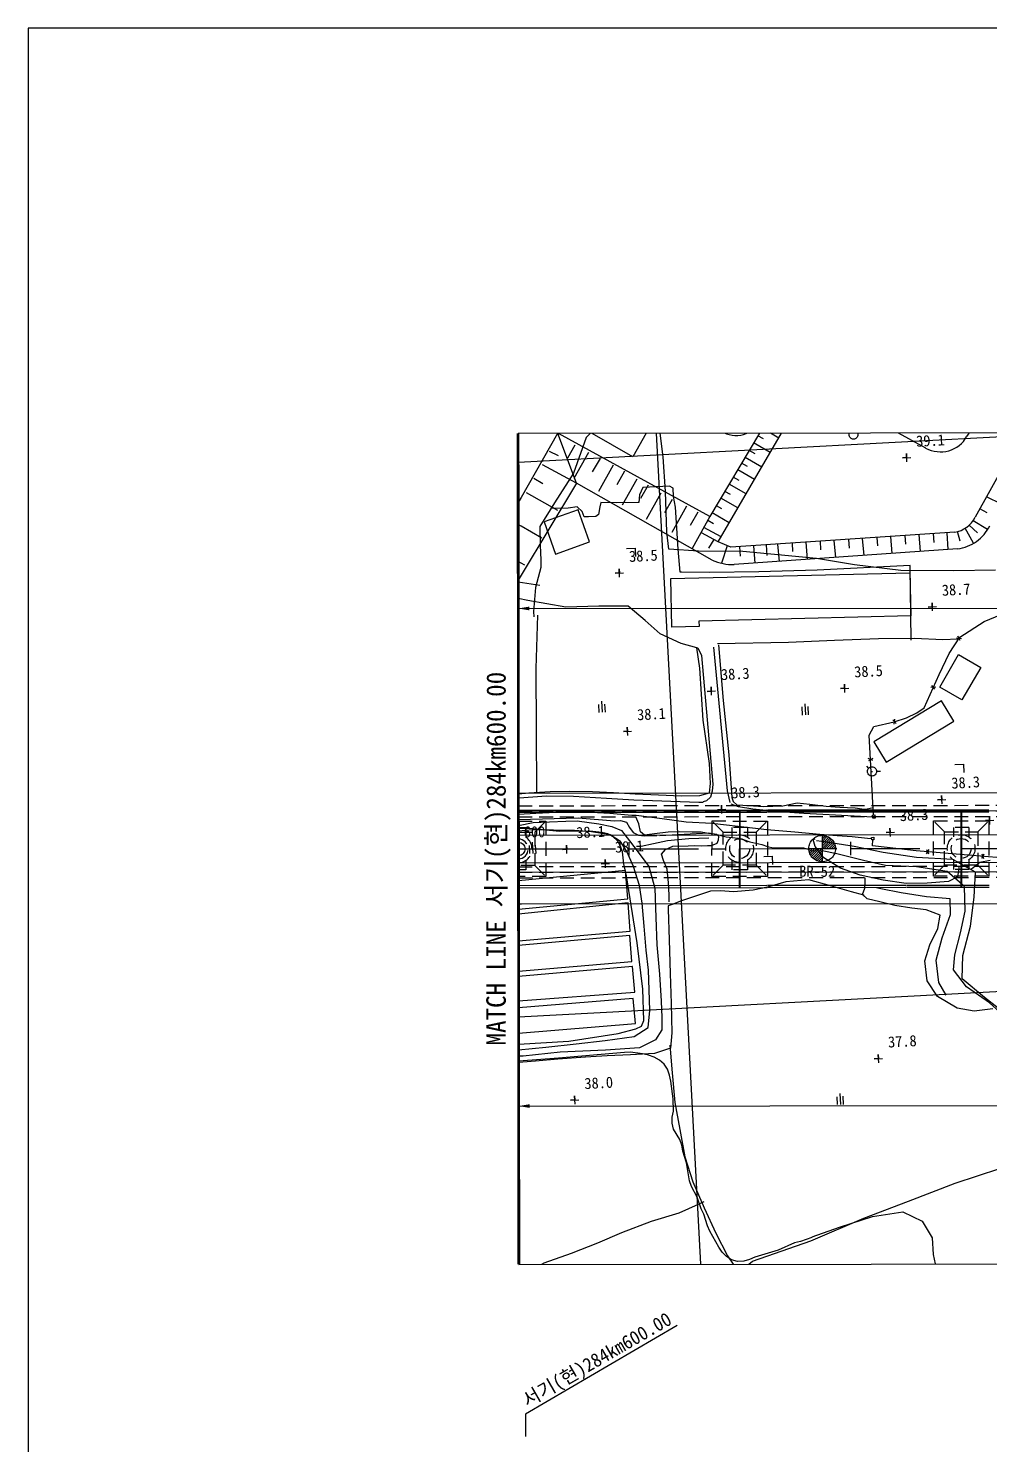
# Model space of a CAD drawing. Header units: millimetres. Extents: x 15846 to 16642, y 1103 to 1807.
# Drawn here: x 15845.9 to 16019.5, y 1363.4 to 1619.1 of the extents above; entities that cross this region are included whole.
import ezdxf
from ezdxf.enums import TextEntityAlignment as Align
from ezdxf.xclip import XClip

# ---------------------------------------------------------------- set-up
doc = ezdxf.new("R2010")
doc.units = ezdxf.units.MM
doc.header["$LTSCALE"] = 10
doc.header["$MEASUREMENT"] = 0
doc.header["$XCLIPFRAME"] = 2
for name, pattern in [('A-CENTR01', [2, 1.25, -0.25, 0.25, -0.25]), ('CENTER', [2, 1.25, -0.25, 0.25, -0.25]), ('DASHED2', [0.375, 0.25, -0.125]), ('HIDDEN', [0.375, 0.25, -0.125])]:
    doc.linetypes.add(name, pattern=pattern)
for name, color, linetype in [('TN-CABL', 4, 'Continuous'), ('TN-MACL', 6, 'A-CENTR01'), ('TZ-BASE', 253, 'Continuous'), ('TZ-CABL', 4, 'Continuous'), ('TZ-LEAL', 1, 'Continuous'), ('TZ-LEAT', 3, 'Continuous'), ('TZ-MACT', 6, 'Continuous')]:
    doc.layers.add(name, color=color, linetype=linetype)
doc.layers.add('TX-PAPR', color=2, linetype='Continuous', plot=False)
doc.styles.get("Standard").update_dxf_attribs({"font": 'GulimChe.ttf'})
doc.linetypes.add('ZIGZAG', pattern='A,0.0001,-0.2,[131,ltypeshp.shx,S=0.2,R=0,X=-0.2,Y=0],-0.4,[131,ltypeshp.shx,S=0.2,R=180,X=0.2,Y=0],-0.2', length=0.8001)

# ---------------------------------------------------------------- blocks, each defined once
blk = doc.blocks.new('JD-FGHGF6GCDN')
at = {"layer": 'TZ-BASE'}
for p, q in [((21.76, 134.06), (40.35, -215.8)), ((106.08, 118.51), (81.01, 74.48)), ((102.2, 95.41), (82.49, 59.87)), ((439.66, 93.13), (-0.06, 69.76)), ((73.55, 72.37), (52.95, 83.66)), ((17.04, 79.29, 40.16), (12.21, 74.25, 40.16)), ((47.21, 81.29), (34.58, 59.99)), ((36.05, 55.41), (50.39, 79.94)), ((24.53, 77.58), (20.65, 70.8)), ((26.13, 70.77, 39.02), (25.18, 78.15, 39.02)), ((7.09, 75.07), (0.47, 63.46)), ((10.51, 66.01), (7.09, 75.07)), ((34.58, 59.99), (7.09, 75.07)), ((12.21, 74.25, 40.16), (9.94, 67.84, 40.16)), ((20.65, 70.8), (11.52, 76.03)), ((44.26, 74.01), (43.23, 74.57)), ((47.01, 74.16), (44.02, 75.91)), ((7.2, 70.97), (5.59, 71.76)), ((8.94, 70.62), (10.22, 72.97)), ((42.78, 71.33), (41.67, 71.94)), ((45.46, 71.53), (42.46, 73.28)), ((10.51, 66.01), (4.32, 69.35)), ((12.66, 71.56), (10.02, 66.84)), ((14.73, 70.47), (13.33, 68.05)), ((17.1, 69.26), (14.45, 64.53)), ((26.56, 64.53, 39.02), (26.13, 70.77, 39.02)), ((41.39, 69.06), (40.31, 69.65)), ((43.93, 68.91), (40.92, 70.67)), ((69.35, 70.57, 39.08), (70.85, 70.65, 39.08)), ((70.1, 70.61, 39.08), (69.35, 70.57, 39.08)), ((70.14, 69.86, 39.08), (70.06, 71.36, 39.08)), ((70.06, 71.36, 39.08), (70.1, 70.61, 39.08)), ((4.41, 65.93), (2.79, 66.86)), ((9.94, 67.84, 40.16), (6.5, 62.46, 40.16)), ((19.16, 68.16), (17.76, 65.74)), ((21.37, 66.77), (18.72, 62.05)), ((39.88, 66.52), (38.8, 67.11)), ((42.62, 66.66), (39.59, 68.43)), ((10.51, 66.01), (0.48, 49.41)), ((7.08, 61.09), (1.46, 64.25)), ((35, 52.14), (10.51, 66.01)), ((21.84, 63.94, 39.13), (21.71, 62.55, 39.13)), ((22.44, 65.25, 39.13), (21.84, 63.94, 39.13)), ((23.43, 65.68), (22.03, 63.26)), ((27.26, 65.46, 39.13), (22.44, 65.25, 39.13)), ((25.69, 64.19), (23.04, 59.47)), ((26.81, 57.17, 39.02), (26.56, 64.53, 39.02)), ((27.92, 65.14, 39.13), (27.26, 65.46, 39.13)), ((28.01, 63.63, 39.13), (27.92, 65.14, 39.13)), ((38.28, 63.99), (37.28, 64.54)), ((41.11, 64.08), (38.06, 65.86)), ((-0.05, 61.74), (-0.17, 61.81)), ((-0.05, 62.55), (-0.06, 62.54)), ((0.47, 63.46), (-0.05, 62.56)), ((6.5, 62.46, 40.16), (3.85, 58.23, 40.16)), ((8.95, 61.51, 39.13), (5.8, 61.44, 39.13)), ((10.62, 61.78, 39.13), (8.95, 61.51, 39.13)), ((11.51, 60.91, 39.13), (10.62, 61.78, 39.13)), ((14.72, 61.75, 39.13), (14.46, 60.36, 39.13)), ((14.9, 62.53, 39.13), (14.72, 61.75, 39.13)), ((17.79, 62.5, 39.13), (14.9, 62.53, 39.13)), ((21.59, 62.55, 39.13), (17.79, 62.5, 39.13)), ((21.71, 62.55, 39.13), (21.59, 62.55, 39.13)), ((27.75, 63.1), (26.35, 60.68)), ((30.33, 61.87), (27.68, 57.14)), ((28.38, 61.71, 39.13), (28.01, 63.63, 39.13)), ((28.82, 54.13, 39.13), (28.38, 61.71, 39.13)), ((36.75, 61.38), (35.74, 61.94)), ((39.63, 61.54), (36.57, 63.34)), ((84.64, 60.69), (83.34, 61.39)), ((87.24, 62.21), (84.55, 63.58)), ((10.8, 61.2, 127.57), (4.62, 59.02, 127.57)), ((4.62, 59.02, 127.57), (6.66, 53.23, 127.57)), ((12.84, 55.41, 127.57), (10.8, 61.2, 127.57)), ((11.85, 59.97, 39.13), (11.51, 60.91, 39.13)), ((12.62, 59.95, 39.13), (11.85, 59.97, 39.13)), ((14, 60, 39.13), (12.62, 59.95, 39.13)), ((14.46, 60.36, 39.13), (14, 60, 39.13)), ((32.39, 60.77), (30.99, 58.36)), ((34.58, 59.99), (31.36, 54.2)), ((35.23, 58.7), (34.18, 59.27)), ((38.07, 58.88), (34.99, 60.68)), ((84.73, 57.66), (82.11, 59.24)), ((0.47, 58.28), (-0.05, 58.59)), ((4.22, 56.12), (0.47, 58.28)), ((3.85, 58.23, 40.16), (3.92, 54.78, 40.16)), ((27.18, 54.08, 39.02), (26.81, 57.17, 39.02)), ((36.05, 55.41), (33.08, 57.07)), ((36.59, 56.35), (33.49, 58.02)), ((78.79, 57.16), (38.34, 54.44)), ((67.51, 53.33), (67.28, 56.39)), ((69.96, 55), (69.86, 56.56)), ((72.61, 53.69), (72.35, 56.73)), ((75.09, 55.31), (74.99, 56.91)), ((77.63, 54.05), (77.4, 57.07)), ((79.8, 55.57), (79.31, 57.28)), ((82.2, 55.17), (80.7, 57.9)), ((82.9, 57.08), (81.41, 58.45)), ((3.92, 54.78, 40.16), (4.01, 52.16, 40.16)), ((6.66, 53.23, 127.57), (12.84, 55.41, 127.57)), ((19.52, 54.23, 41.26), (21.06, 54.31, 41.26)), ((21.06, 54.31, 41.26), (21.14, 52.8, 41.26)), ((32.49, 53.74, 39.02), (27.18, 54.08, 39.02)), ((29.22, 49.97, 39.13), (28.82, 54.13, 39.13)), ((40.51, 53.68, 39.02), (32.49, 53.74, 39.02)), ((35.29, 55.83), (34.32, 54.29)), ((38.34, 54.44), (36.05, 55.41)), ((37.67, 54.72), (36.64, 51.57)), ((79.29, 54.17), (38.98, 51.32)), ((40.13, 52.82), (40.01, 54.55)), ((42.74, 51.58), (42.51, 54.72)), ((44.92, 52.95), (44.79, 54.87)), ((47.13, 51.89), (46.83, 55.01)), ((49.56, 53.69), (49.47, 55.19)), ((52.2, 52.25), (51.96, 55.36)), ((54.64, 53.97), (54.54, 55.53)), ((57.3, 52.61), (57.03, 55.7)), ((59.77, 54.28), (59.67, 55.88)), ((62.44, 52.98), (62.14, 56.04)), ((64.88, 54.73), (64.78, 56.22)), ((0.48, 51.61), (-0.05, 51.9)), ((1.12, 51.25), (0.48, 51.61)), ((4.01, 52.16, 40.16), (4.02, 50.78, 40.16)), ((53.83, 52.41, 39.02), (40.51, 53.68, 39.02)), ((60.68, 51.27, 39.02), (53.83, 52.41, 39.02)), ((70.73, 51.19, 39.13), (53.95, 50.31, 39.13)), ((69.08, 50.23, 39.02), (60.68, 51.27, 39.02)), ((70.94, 37.7, 39.13), (70.73, 51.19, 39.13)), ((-0.01, 11.45), (-0.05, 49.88)), ((0.48, 49.41), (-0.05, 48.53)), ((4.02, 50.78, 40.16), (3.06, 47.21, 40.16)), ((17.48, 49.76, 38.52), (18.98, 49.84, 38.52)), ((18.23, 49.8, 38.52), (17.48, 49.76, 38.52)), ((18.27, 49.05, 38.52), (18.19, 50.55, 38.52)), ((18.19, 50.55, 38.52), (18.23, 49.8, 38.52)), ((27.49, 48.82, 127.37), (70.71, 49.84, 127.37)), ((27.7, 40.03, 127.37), (27.49, 48.82, 127.37)), ((29.44, 49.93, 39.13), (29.22, 49.97, 39.13)), ((34.57, 49.89, 39.13), (29.44, 49.93, 39.13)), ((43.44, 49.99, 39.13), (34.57, 49.89, 39.13)), ((53.95, 50.31, 39.13), (43.44, 49.99, 39.13)), ((78.61, 50.21, 39.02), (69.08, 50.23, 39.02)), ((70.71, 49.84, 127.37), (70.89, 42.05, 127.37)), ((86.15, 50.34, 39.02), (78.61, 50.21, 39.02)), ((-0.04, 48.2, 40.59), (3.83, 47.62, 40.59)), ((3.06, 47.21, 40.16), (2.74, 42.84, 40.16)), ((1.72, 44.84, 39.06), (-0.04, 45.22, 39.06)), ((-0.04, 43.4), (299.96, 43.68)), ((8.53, 43.61, 39.06), (1.72, 44.84, 39.06)), ((14.52, 43.81, 39.06), (8.53, 43.61, 39.06)), ((19.82, 43.82, 39.06), (14.52, 43.81, 39.06)), ((22.88, 41.26, 39.06), (19.82, 43.82, 39.06)), ((73.99, 43.66, 38.65), (75.49, 43.74, 38.65)), ((74.74, 43.7, 38.65), (73.99, 43.66, 38.65)), ((74.78, 42.95, 38.65), (74.7, 44.45, 38.65)), ((74.7, 44.45, 38.65), (74.74, 43.7, 38.65)), ((2.74, 42.84, 40.16), (2.77, 41.9, 40.16)), ((3.41, 42.18, 41.26), (3.14, 32.56, 41.26)), ((25.59, 38.85, 39.06), (22.88, 41.26, 39.06)), ((70.89, 42.05, 127.37), (32.6, 41.14, 127.37)), ((32.6, 41.14, 127.37), (32.63, 40.15, 127.37)), ((79.73, 38.23, 126.21), (84.12, 41.06, 126.21)), ((84.12, 41.06, 126.21), (87.18, 42.29, 126.21)), ((29.36, 37.08, 39.06), (25.59, 38.85, 39.06)), ((32.63, 40.15, 127.37), (27.7, 40.03, 127.37)), ((79.79, 37.6, 126.21), (79.35, 38.38, 126.21)), ((32.24, 36.28, 39.06), (29.36, 37.08, 39.06)), ((32.75, 32.63, 39.06), (32.23, 36.32, 39.06)), ((32.36, 36.28, 39.06), (32.24, 36.28, 39.06)), ((32.42, 36.29, 124.72), (33.08, 34.89, 124.72)), ((37.76, 10.48, 124.62), (35.31, 36.43, 124.62)), ((35.96, 37.1, 39.13), (48.75, 37.32, 39.13)), ((36.14, 36.84, 39.02), (37, 26.79, 39.02)), ((48.75, 37.32, 39.13), (57.06, 37.7, 39.13)), ((57.06, 37.7, 39.13), (65.02, 37.97, 39.13)), ((65.02, 37.97, 39.13), (71.53, 38.03, 39.13)), ((71.53, 38.03, 39.13), (76.62, 37.81, 39.13)), ((76.62, 37.81, 39.13), (79.34, 37.91, 39.13)), ((77.77, 35.28, 126.21), (79.73, 38.23, 126.21)), ((80.01, 37.94, 126.21), (79.13, 38.05, 126.21)), ((33.08, 34.89, 124.72), (35.09, 11.68, 124.72)), ((75.96, 31.46, 126.21), (77.77, 35.28, 126.21)), ((76.08, 29.21, 126.86), (79.49, 35.07, 126.86)), ((79.49, 35.07, 126.86), (83.5, 32.73, 126.86)), ((3.14, 32.56, 41.26), (3.22, 21.57, 41.26)), ((33.33, 23.21, 39.06), (32.75, 32.63, 39.06)), ((73.28, 25.47, 126.21), (75.96, 31.46, 126.21)), ((83.5, 32.73, 126.86), (80.09, 26.88, 126.86)), ((34.08, 28.44, 38.31), (35.58, 28.52, 38.31)), ((34.83, 28.48, 38.31), (34.08, 28.44, 38.31)), ((34.87, 27.73, 38.31), (34.79, 29.23, 38.31)), ((34.79, 29.23, 38.31), (34.83, 28.48, 38.31)), ((58.16, 28.93, 38.5), (59.66, 29.01, 38.5)), ((58.91, 28.97, 38.5), (58.16, 28.93, 38.5)), ((58.95, 28.22, 38.5), (58.87, 29.72, 38.5)), ((58.87, 29.72, 38.5), (58.91, 28.97, 38.5)), ((75.38, 29.18, 126.21), (74.48, 29.14, 126.21)), ((75.21, 28.82, 126.21), (74.65, 29.51, 126.21)), ((80.09, 26.88, 126.86), (76.08, 29.21, 126.86)), ((14.47, 26.07, 38.57), (14.54, 24.63, 38.57)), ((15.02, 26.67, 38.57), (15.13, 24.66, 38.57)), ((15.7, 24.67, 38.57), (15.62, 26.13, 38.57)), ((37, 26.79, 39.02), (37.99, 16.99, 39.02)), ((51.17, 25.62, 38.8), (51.24, 24.17, 38.8)), ((51.72, 26.21, 38.8), (51.83, 24.2, 38.8)), ((52.39, 24.21, 38.8), (52.32, 25.68, 38.8)), ((76.38, 26.75, 126.73), (64.18, 19.33, 126.73)), ((78.62, 23.06, 126.73), (76.38, 26.75, 126.73)), ((34.51, 15.41, 39.06), (33.33, 23.21, 39.06)), ((66.42, 15.64, 126.73), (78.62, 23.06, 126.73)), ((68.23, 22.65, 126.21), (67.6, 23.29, 126.21)), ((67.85, 22.95, 126.21), (70.06, 23.67, 126.21)), ((67.85, 22.53, 126.21), (67.98, 23.41, 126.21)), ((70.06, 23.67, 126.21), (71.93, 24.56, 126.21)), ((71.93, 24.56, 126.21), (73.28, 25.47, 126.21)), ((3.22, 21.57, 41.26), (3.27, 10.15, 41.26)), ((18.95, 21.19, 38.07), (20.44, 21.27, 38.07)), ((19.7, 21.23, 38.07), (18.95, 21.19, 38.07)), ((19.74, 20.48, 38.07), (19.66, 21.98, 38.07)), ((19.66, 21.98, 38.07), (19.7, 21.23, 38.07)), ((63.36, 20.55, 126.21), (64.21, 22.09, 126.21)), ((64.12, 6.14, 126.21), (63.36, 20.55, 126.21)), ((64.21, 22.09, 126.21), (67.85, 22.95, 126.21)), ((64.18, 19.33, 126.73), (66.42, 15.64, 126.73)), ((34.68, 11.79, 39.06), (34.51, 15.41, 39.06)), ((37.99, 16.99, 39.02), (38.52, 9.25, 39.02)), ((64, 15.94, 126.21), (63.18, 16.3, 126.21)), ((63.98, 16.34, 126.21), (63.21, 15.9, 126.21)), ((62.83, 14.91, 39.06), (63.22, 14.54, 39.06)), ((63.74, 13.98, 39.06), (63.94, 13.97, 39.06)), ((63.84, 14.06, 39.06), (63.85, 13.9, 39.06)), ((64.68, 14.03, 39.06), (65.36, 14.05, 39.06)), ((78.82, 15.21, 126.9), (80.37, 15.29, 126.9)), ((80.37, 15.29, 126.9), (80.45, 13.78, 126.9)), ((1.85, 10.14, 39.06), (5.72, 10.36, 39.06)), ((5.72, 10.36, 39.06), (9.25, 10.4, 39.06)), ((9.25, 10.4, 39.06), (13.39, 10.37, 39.06)), ((13.39, 10.37, 39.06), (17.19, 10.2, 39.06)), ((34.52, 10.15, 39.06), (34.68, 11.79, 39.06)), ((34.96, 10.43, 124.72), (34.7, 9.34, 124.72)), ((35.09, 11.68, 124.72), (34.96, 10.43, 124.72)), ((38.22, 8.39, 124.62), (37.76, 10.48, 124.62)), ((-0.01, 9.93, 39.06), (1.85, 10.14, 39.06)), ((0.13, 9.13, 124.72), (-0.01, 9.11, 124.72)), ((5.07, 9.52, 124.72), (0.13, 9.13, 124.72)), ((9.95, 9.47, 124.72), (5.07, 9.52, 124.72)), ((15.91, 9.12, 124.72), (9.95, 9.47, 124.72)), ((20.83, 8.77, 124.72), (15.91, 9.12, 124.72)), ((17.19, 10.2, 39.06), (21.08, 9.94, 39.06)), ((32.57, 8.36, 124.72), (20.83, 8.77, 124.72)), ((21.08, 9.94, 39.06), (25.27, 9.74, 39.06)), ((25.27, 9.74, 39.06), (29.41, 9.59, 39.06)), ((29.41, 9.59, 39.06), (32.77, 9.62, 39.06)), ((33.35, 8.39, 124.72), (32.57, 8.36, 124.72)), ((32.77, 9.62, 39.06), (34.52, 10.15, 39.06)), ((33.94, 8.67, 124.72), (33.35, 8.47, 124.72)), ((34.7, 9.34, 124.72), (33.94, 8.67, 124.72)), ((36.73, 6.37, 38.29), (36.65, 7.87, 38.29)), ((36.65, 7.87, 38.29), (36.69, 7.12, 38.29)), ((39.76, 7.58, 124.62), (38.4, 8.09, 124.62)), ((38.52, 9.25, 39.02), (38.76, 8.53, 39.02)), ((38.76, 8.53, 39.02), (39.42, 7.95, 39.02)), ((39.42, 7.95, 39.02), (41.63, 7.81, 39.02)), ((41.63, 7.81, 39.02), (44.22, 7.64, 39.02)), ((44.22, 7.64, 39.02), (47.75, 7.76, 39.02)), ((47.75, 7.76, 39.02), (50.36, 8.33, 39.02)), ((50.36, 8.33, 39.02), (52.61, 8.06, 39.02)), ((52.61, 8.06, 39.02), (55.6, 7.69, 39.02)), ((55.6, 7.69, 39.02), (58.02, 7.51, 39.02)), ((75.71, 8.84, 38.33), (77.21, 8.92, 38.33)), ((76.46, 8.88, 38.33), (75.71, 8.84, 38.33)), ((76.5, 8.14, 38.33), (76.42, 9.63, 38.33)), ((76.42, 9.63, 38.33), (76.46, 8.88, 38.33)), ((-0.01, 7), (44.85, 7.04)), ((-0.01, 6.6), (44.85, 6.64)), ((-0.01, 6.3, 124.32), (3.11, 6.43, 124.32)), ((0, 5.31, 38), (10.81, 5.58, 38)), ((3.11, 6.43, 124.32), (7.93, 6.69, 124.32)), ((7.93, 6.69, 124.32), (12.03, 6.7, 124.32)), ((10.81, 5.58, 38), (17.33, 5.07, 38)), ((12.03, 6.7, 124.32), (16.52, 6.47, 124.32)), ((16.52, 6.47, 124.32), (20.5, 6.09, 124.32)), ((20.5, 6.09, 124.32), (21.27, 6.07, 124.32)), ((21.74, 4.54, 38.44), (21.18, 5.77, 38.44)), ((21.27, 6.07, 124.32), (25.95, 5.46, 124.32)), ((25.95, 5.46, 124.32), (30.28, 4.88, 124.32)), ((35.94, 7.08, 38.29), (37.44, 7.16, 38.29)), ((36.69, 7.12, 38.29), (35.94, 7.08, 38.29)), ((42.32, 7.15, 124.62), (39.76, 7.58, 124.62)), ((39.91, 7.04), (39.89, -6.96)), ((40.01, 7.04), (39.99, -6.96)), ((46.47, 6.73, 124.62), (42.32, 7.15, 124.62)), ((44.98, 7.04), (69.95, 7.07)), ((44.98, 6.64), (69.95, 6.67)), ((51.57, 6.39, 124.62), (46.47, 6.73, 124.62)), ((64.05, 5.7, 124.62), (51.57, 6.39, 124.62)), ((58.02, 7.51, 39.02), (60.82, 7.44, 39.02)), ((60.82, 7.44, 39.02), (61.99, 7.22, 39.02)), ((61.99, 7.22, 39.02), (62.72, 7.2, 39.02)), ((62.72, 7.2, 39.02), (62.98, 7.21, 39.02)), ((62.98, 7.21, 39.02), (64.05, 7.46, 39.02)), ((63.95, 6.09, 126.51), (64.38, 6.15, 126.51)), ((64.01, 5.53, 126.51), (63.95, 6.09, 126.51)), ((64.4, 5.54, 126.51), (64.01, 5.53, 126.51)), ((64.38, 6.15, 126.51), (64.4, 5.54, 126.51)), ((70.05, 7.07), (84.98, 7.08)), ((70.05, 6.67), (84.98, 6.68)), ((79.91, 7.08), (79.89, -6.92)), ((79.91, 7.08), (79.89, -6.92)), ((80.01, 7.08), (79.99, -6.92)), ((80.01, 7.08), (80, -6.92)), ((84.35, 5.12, 38.33), (85.85, 5.2, 38.33)), ((85.1, 5.16, 38.33), (84.35, 5.12, 38.33)), ((85.14, 4.41, 38.33), (85.06, 5.91, 38.33)), ((85.06, 5.91, 38.33), (85.1, 5.16, 38.33)), ((0, 4.25, 38.39), (2.68, 4.74, 38.39)), ((1.96, 3.69, 38), (0, 3.66, 38)), ((0, 2.5), (199.96, 2.68)), ((2.51, 3.44, 38.2), (0.01, 3.19, 38.2)), ((7.4, 3.14, 38), (1.96, 3.69, 38)), ((6.3, 3.4, 38.2), (2.51, 3.44, 38.2)), ((2.68, 4.74, 38.39), (8.57, 5.03, 38.39)), ((10.14, 3.32, 38.2), (6.3, 3.4, 38.2)), ((12.88, 3.2, 38), (7.4, 3.14, 38)), ((8.57, 5.03, 38.39), (10.6, 5.06, 38.39)), ((13.17, 3.07, 38.2), (10.14, 3.32, 38.2)), ((10.6, 5.06, 38.39), (14.5, 4.54, 38.39)), ((15.06, 2.96, 38), (12.88, 3.2, 38)), ((16.55, 2.55, 38.2), (13.17, 3.07, 38.2)), ((14.5, 4.54, 38.39), (16.88, 4.07, 38.39)), ((16.12, 2.71, 38), (15.06, 2.96, 38)), ((17.08, 2.2, 38), (16.12, 2.71, 38)), ((16.88, 4.07, 38.39), (18.59, 3.35, 38.39)), ((17.33, 5.07, 38), (18.45, 5.11, 38)), ((18.45, 5.11, 38), (19.5, 4.82, 38)), ((18.59, 3.35, 38.39), (20.08, 1.46, 38.39)), ((19.5, 4.82, 38), (20.08, 3.87, 38)), ((20.08, 3.87, 38), (20.73, 2.99, 38)), ((20.73, 2.99, 38), (21.69, 2.45, 38)), ((22.05, 3.08, 38.44), (21.74, 4.54, 38.44)), ((22.76, 2.46, 38.44), (22.05, 3.08, 38.44)), ((24.56, 2.74, 38.44), (22.76, 2.46, 38.44)), ((27.01, 3.04, 38.44), (24.56, 2.74, 38.44)), ((25.52, 2.42, 38), (34.32, 2.89, 38)), ((29.16, 3.11, 38.44), (27.01, 3.04, 38.44)), ((31.36, 3.01, 38.44), (29.16, 3.11, 38.44)), ((30.28, 4.88, 124.32), (34.94, 4.65, 124.32)), ((33, 3.03, 38.44), (31.36, 3.01, 38.44)), ((34.3, 2.81, 38.44), (33, 3.03, 38.44)), ((35.81, 2.61, 38.44), (34.3, 2.81, 38.44)), ((34.32, 2.89, 38), (35.4, 2.75, 38)), ((34.94, 4.65, 124.32), (39.66, 4.12, 124.32)), ((35.4, 2.75, 38), (37.52, 2.18, 38)), ((36.21, 2.23, 38.44), (35.81, 2.61, 38.44)), ((39.66, 4.12, 124.32), (44.85, 3.53, 124.32)), ((44.85, 3.53, 124.32), (49.91, 3.1, 124.32)), ((49.91, 3.1, 124.32), (54.46, 2.65, 124.32)), ((54.46, 2.65, 124.32), (57.57, 2.42, 124.32)), ((66.39, 2.97, 38.33), (67.89, 3.05, 38.33)), ((67.14, 3.01, 38.33), (66.39, 2.97, 38.33)), ((67.18, 2.26, 38.33), (67.1, 3.76, 38.33)), ((67.1, 3.76, 38.33), (67.14, 3.01, 38.33)), ((1.94, 0.6, 39.26), (2.02, -0.85, 39.26)), ((2.5, 1.19, 39.26), (2.61, -0.82, 39.26)), ((3.17, -0.81, 39.26), (3.09, 0.66, 39.26)), ((8.75, -0.8, 38.07), (8.67, 0.7, 38.07)), ((8.67, 0.7, 38.07), (8.71, -0.05, 38.07)), ((18.44, 1.32, 38.2), (16.55, 2.55, 38.2)), ((17.86, 1.44, 38), (17.08, 2.2, 38)), ((18.4, 0.48, 38), (17.86, 1.44, 38)), ((18.81, -0.55, 38), (18.4, 0.48, 38)), ((19.58, -0.45, 38.2), (18.44, 1.32, 38.2)), ((20, -1.18), (20, 1.22)), ((20.08, 1.46, 38.39), (21.61, -0.56, 38.39)), ((22.14, 0.45, 37.6), (21.32, 0.43, 37.6)), ((21.69, 2.45, 38), (22.78, 2.35, 38)), ((24.36, 0.92, 37.6), (22.14, 0.45, 37.6)), ((22.78, 2.35, 38), (24.98, 2.4, 38)), ((26.89, 1.48, 37.6), (24.36, 0.92, 37.6)), ((26.55, -0.08, 38.44), (27.87, 0.48, 38.44)), ((30.76, 1.79, 37.6), (26.89, 1.48, 37.6)), ((27.87, 0.48, 38.44), (30.67, 0.58, 38.44)), ((30.67, 0.58, 38.44), (31.83, 0.62, 38.44)), ((34.37, 1.91, 37.6), (30.76, 1.79, 37.6)), ((31.83, 0.62, 38.44), (33, 0.57, 38.44)), ((33, 0.57, 38.44), (34.12, 0.61, 38.44)), ((34.12, 0.61, 38.44), (34.85, 0.64, 38.44)), ((34.85, 0.64, 38.44), (35.87, 1.06, 38.44)), ((35.87, 1.06, 38.44), (36.15, 1.63, 38.44)), ((36.15, 1.63, 38.44), (36.21, 2.23, 38.44)), ((37.52, 2.18, 38), (39.7, 1.91, 38)), ((39.7, 1.91, 38), (40.76, 1.62, 38)), ((40, -1.16), (40, 1.24)), ((40.76, 1.62, 38), (41.78, 1.26, 38)), ((41.78, 1.26, 38), (43.93, 0.8, 38)), ((43.93, 0.8, 38), (44.96, 0.44, 38)), ((44.96, 0.44, 38), (46.01, 0.19, 38)), ((46.01, 0.19, 38), (51.47, 0.18, 38)), ((51.47, 0.18, 38), (52.53, -0.1, 38)), ((52.45, 0.05), (57.25, 0.05)), ((52.46, -0.18), (52.69, 0.05)), ((52.53, -0.54), (53.12, 0.05)), ((52.63, -0.86), (53.54, 0.05)), ((52.77, -1.15), (53.97, 0.05)), ((52.94, -1.4), (54.39, 0.05)), ((53.14, -1.63), (54.82, 0.05)), ((53.22, 1.7, 39.77), (53.6, 1.84, 39.77)), ((53.56, 0.46, 39.77), (53.22, 1.7, 39.77)), ((55.14, -1.59, 39.77), (53.56, 0.46, 39.77)), ((55.65, 1.23, 39), (53.83, 1.46, 39)), ((54.85, 2.45), (54.85, -2.35)), ((54.85, 2.21), (55.08, 2.44)), ((54.85, 1.78), (55.44, 2.38)), ((54.85, 1.36), (55.76, 2.27)), ((54.85, 0.94), (56.05, 2.13)), ((54.85, 0.51), (56.3, 1.96)), ((54.85, 0.09), (56.53, 1.77)), ((55.24, 0.05), (56.73, 1.54)), ((60.63, 0.41, 39), (55.65, 1.23, 39)), ((55.66, 0.05), (56.9, 1.29)), ((56.09, 0.05), (57.05, 1.01)), ((56.51, 0.05), (57.16, 0.7)), ((56.94, 0.05), (57.23, 0.35)), ((57.57, 2.42, 124.32), (60.29, 2.21, 124.32)), ((60, -1.14), (60, 1.26)), ((60.29, 2.21, 124.32), (63.06, 1.96, 124.32)), ((65.88, -0.66, 39), (60.63, 0.41, 39)), ((63.06, 1.96, 124.32), (63.75, 1.9, 124.32)), ((63.75, 2.03, 126.36), (64.17, 2.09, 126.36)), ((63.8, 1.64, 126.36), (63.75, 2.03, 126.36)), ((64.19, 1.66, 126.36), (63.8, 1.64, 126.36)), ((63.93, 0.57, 125.89), (64.01, 1.65, 125.89)), ((68.69, 0, 125.89), (63.93, 0.57, 125.89)), ((64.17, 2.09, 126.36), (64.19, 1.66, 126.36)), ((71.85, -0.32, 125.89), (68.69, 0, 125.89)), ((80, -1.13), (80, 1.27)), ((0, -2.5), (199.96, -2.32)), ((7.96, -0.09, 38.07), (9.46, -0.01, 38.07)), ((8.71, -0.05, 38.07), (7.96, -0.09, 38.07)), ((15.74, -3.43, 38.07), (15.66, -1.93, 38.07)), ((15.66, -1.93, 38.07), (15.7, -2.68, 38.07)), ((19.03, -2.71, 38), (18.81, -0.55, 38)), ((20.8, -3.17, 38.2), (19.58, -0.45, 38.2)), ((21.61, -0.56, 38.39), (23.56, -3.16, 38.39)), ((25.81, -0.97, 38.44), (26.55, -0.08, 38.44)), ((26.19, -2.12, 38.44), (25.81, -0.97, 38.44)), ((26.85, -3.65, 38.44), (26.19, -2.12, 38.44)), ((44.29, -1.38, 38.57), (45.83, -1.3, 38.57)), ((45.83, -1.3, 38.57), (45.91, -2.81, 38.57)), ((54.88, -0.35, 38.01), (52.56, -0.43, 38.01)), ((53.36, -1.83), (54.85, -0.34)), ((53.61, -2.01), (54.85, -0.76)), ((53.89, -2.15), (54.85, -1.19)), ((54.2, -2.26), (54.85, -1.61)), ((54.56, -2.33), (54.85, -2.03)), ((57.49, -0.91, 38.01), (54.88, -0.35, 38.01)), ((58.18, -3.47, 39.77), (55.14, -1.59, 39.77)), ((62.31, -2.08, 38.01), (57.49, -0.91, 38.01)), ((66.27, -2.98, 38.01), (62.31, -2.08, 38.01)), ((71.91, -1.53, 39), (65.88, -0.66, 39)), ((81.23, -1.12, 125.89), (71.85, -0.32, 125.89)), ((78.47, -1.91, 39), (71.91, -1.53, 39)), ((74.1, -0.11, 125.89), (73.63, -0.87, 125.89)), ((73.7, -0.08, 125.89), (74.03, -0.91, 125.89)), ((82.56, -4.22, 39), (78.47, -1.91, 39)), ((87.15, -1.6, 125.89), (81.23, -1.12, 125.89)), ((83.32, -2.47, 39.58), (81.81, -3.65, 39.58)), ((85.2, -2.11, 39.58), (83.32, -2.47, 39.58)), ((84.06, -0.95, 125.89), (83.6, -1.71, 125.89)), ((83.67, -0.91, 125.89), (84, -1.74, 125.89)), ((19.33, -3.87, 125.74), (0.01, -5.78, 125.74)), ((14.95, -2.72, 38.07), (16.45, -2.64, 38.07)), ((15.7, -2.68, 38.07), (14.95, -2.72, 38.07)), ((19.51, -4.86, 38), (19.03, -2.71, 38)), ((19.77, -9.02, 125.74), (19.33, -3.87, 125.74)), ((21.45, -16.95, 38), (19.51, -4.86, 38)), ((21.87, -6.62, 38.2), (20.8, -3.17, 38.2)), ((23.56, -3.16, 38.39), (24.64, -7.09, 38.39)), ((27.11, -6.14, 38.44), (26.85, -3.65, 38.44)), ((61.72, -4.73, 39.77), (58.18, -3.47, 39.77)), ((65.84, -5.66, 39.77), (61.72, -4.73, 39.77)), ((71.88, -3.21, 38.01), (66.27, -2.98, 38.01)), ((77.43, -4.1, 38.01), (71.88, -3.21, 38.01)), ((80.58, -6.79, 38.01), (77.43, -4.1, 38.01)), ((79.27, -5.03, 39.77), (77.66, -5.9, 39.77)), ((79.52, -3.55, 39.77), (79.27, -5.03, 39.77)), ((79.5, -3.04, 39.77), (79.52, -3.55, 39.77)), ((81.81, -3.65, 39.58), (81.68, -3.78, 39.58)), ((82.33, -8.71, 39), (82.56, -4.22, 39)), ((0.01, -6.6), (44.86, -6.56)), ((0.01, -7), (44.86, -6.96)), ((444.78, -6.74), (0.03, -30.38)), ((22.32, -9.8, 38.2), (21.87, -6.62, 38.2)), ((24.64, -7.09, 38.39), (24.78, -12.39, 38.39)), ((27.19, -8.38, 38.44), (27.11, -6.14, 38.44)), ((34.66, -7.6, 38.2), (29.46, -9.38, 38.2)), ((36.51, -7.54, 38.2), (34.66, -7.6, 38.2)), ((38.84, -7.72, 38.2), (36.51, -7.54, 38.2)), ((42.41, -7.47, 38.2), (38.84, -7.72, 38.2)), ((44.98, -6.9, 38.2), (42.41, -7.47, 38.2)), ((48.26, -5.93, 38.2), (44.98, -6.9, 38.2)), ((44.99, -6.56), (69.96, -6.53)), ((44.99, -6.96), (69.96, -6.93)), ((52.43, -5.61, 38.2), (48.26, -5.93, 38.2)), ((56.35, -6.64, 38.2), (52.43, -5.61, 38.2)), ((60.14, -7.76, 38.2), (56.35, -6.64, 38.2)), ((62.14, -8.21, 39.79), (62.57, -7.07, 39.79)), ((62.57, -7.07, 39.79), (62.62, -5.9, 39.79)), ((62.62, -5.9, 39.79), (62.59, -5.22, 39.79)), ((65.47, -7.23, 37.43), (64.68, -7.04, 37.43)), ((69.15, -7.92, 37.43), (65.47, -7.23, 37.43)), ((70.04, -6.25, 39.77), (65.84, -5.66, 39.77)), ((73.83, -6.16, 39.77), (70.04, -6.25, 39.77)), ((70.06, -6.53), (84.99, -6.52)), ((70.06, -6.93), (84.99, -6.92)), ((77.66, -5.9, 39.77), (73.83, -6.16, 39.77)), ((80.69, -11.27, 38.01), (80.58, -6.79, 38.01)), ((0.01, -10.89, 125.74), (19.77, -9.02, 125.74)), ((19.84, -9.75, 125.52), (0.01, -11.76, 125.52)), ((20.19, -14.87, 125.52), (19.84, -9.75, 125.52)), ((22.68, -13.92, 38.2), (22.32, -9.8, 38.2)), ((27.76, -10.04, 38.2), (27.04, -10.28, 38.2)), ((27.22, -9.5, 38.44), (27.19, -8.38, 38.44)), ((27.23, -9.54, 38.44), (27.22, -9.5, 38.44)), ((29.46, -9.38, 38.2), (27.76, -10.04, 38.2)), ((62.36, -8.33, 38.2), (60.14, -7.76, 38.2)), ((62.98, -9, 39.79), (62.14, -8.21, 39.79)), ((62.44, -8.32, 38.2), (62.36, -8.33, 38.2)), ((65.29, -9.56, 39.79), (62.98, -9, 39.79)), ((67.98, -10.2, 39.79), (65.29, -9.56, 39.79)), ((71.06, -10.7, 39.79), (67.98, -10.2, 39.79)), ((73.71, -8.67, 37.43), (69.15, -7.92, 37.43)), ((77.98, -8.99, 37.43), (73.71, -8.67, 37.43)), ((78.04, -11.84, 37.43), (77.98, -8.99, 37.43)), ((81.65, -13.95, 39), (82.33, -8.71, 39)), ((0.01, -11.75), (0.05, -52.47)), ((24.78, -12.39, 38.39), (24.99, -17.29, 38.39)), ((27.04, -10.28, 38.2), (27.06, -10.88, 38.2)), ((27.06, -10.88, 38.2), (27.21, -16.44, 38.2)), ((73.61, -11, 39.79), (71.06, -10.7, 39.79)), ((76.15, -11.99, 39.79), (73.61, -11, 39.79)), ((75.76, -14.37, 39.79), (76.15, -11.99, 39.79)), ((76.55, -16.07, 37.43), (78.04, -11.84, 37.43)), ((79.83, -15.14, 38.01), (80.69, -11.27, 38.01)), ((0.02, -16.61, 125.52), (20.19, -14.87, 125.52)), ((23.09, -18.31, 38.2), (22.68, -13.92, 38.2)), ((74.31, -17.31, 39.79), (75.76, -14.37, 39.79)), ((78.81, -19.14, 38.01), (79.83, -15.14, 38.01)), ((80.23, -19.22, 39), (81.65, -13.95, 39)), ((20.13, -15.65, 125.48), (0.02, -17.41, 125.48)), ((20.46, -20.34, 125.74), (20.13, -15.65, 125.74)), ((22.45, -25.33, 38), (21.45, -16.95, 38)), ((24.99, -17.29, 38.39), (25.48, -22.62, 38.39)), ((27.21, -16.44, 38.2), (27.41, -22.47, 38.2)), ((73.37, -20.19, 39.79), (74.31, -17.31, 39.79)), ((75.44, -20.07, 37.43), (76.55, -16.07, 37.43)), ((0.02, -22.1, 125.48), (20.46, -20.34, 125.48)), ((23.47, -21.91, 38.2), (23.09, -18.31, 38.2)), ((73.84, -23.79, 39.79), (73.37, -20.19, 39.79)), ((75.92, -24.11, 37.43), (75.44, -20.07, 37.43)), ((78.6, -21.86, 38.01), (78.81, -19.14, 38.01)), ((80.16, -23.45, 39), (80.23, -19.22, 39)), ((20.58, -21.24, 125.74), (0.02, -23.01, 125.74)), ((20.58, -21.24, 125.48), (20.55, -21.24, 125.48)), ((21, -25.84, 125.48), (20.58, -21.24, 125.48)), ((23.59, -25.44, 38.2), (23.47, -21.91, 38.2)), ((25.48, -22.62, 38.39), (25.78, -27.48, 38.39)), ((27.41, -22.47, 38.2), (27.6, -27.89, 38.2)), ((80.95, -24.88, 38.01), (78.6, -21.86, 38.01)), ((22.63, -30.96, 38), (22.45, -25.33, 38)), ((23.72, -29.15, 38.2), (23.59, -25.44, 38.2)), ((75.66, -26.62, 39.79), (73.84, -23.79, 39.79)), ((77.25, -26.43, 37.43), (75.92, -24.11, 37.43)), ((84.2, -26.84, 39), (80.16, -23.45, 39)), ((85.06, -27.8, 38.01), (80.95, -24.88, 38.01)), ((0.03, -27.45, 125.74), (21, -25.84, 125.74)), ((20.74, -27.01, 125.48), (0.03, -28.7, 125.48)), ((21.15, -31.52, 125.48), (20.74, -27.01, 125.48)), ((25.78, -27.48, 38.39), (25.88, -30.41, 38.39)), ((27.6, -27.89, 38.2), (27.7, -33.23, 38.2)), ((79.23, -28.74, 39.79), (75.66, -26.62, 39.79)), ((89.12, -30.68, 39), (84.2, -26.84, 39)), ((89.37, -31.62, 38.01), (85.06, -27.8, 38.01)), ((23.44, -32.26, 38.2), (23.72, -29.15, 38.2)), ((25.88, -30.41, 38.39), (25.91, -32.69, 38.39)), ((82.31, -29.32, 39.79), (79.23, -28.74, 39.79)), ((85.66, -28.9, 39.79), (82.31, -29.32, 39.79)), ((0.03, -33.29, 125.48), (21.15, -31.52, 125.48)), ((17.99, -33.3, 38), (21.21, -32.5, 38)), ((20.87, -33.86, 38.2), (23.44, -32.26, 38.2)), ((21.21, -32.5, 38), (22.2, -31.99, 38)), ((22.2, -31.99, 38), (22.63, -30.96, 38)), ((25.91, -32.69, 38.39), (24.72, -34.46, 38.39)), ((27.7, -33.23, 38.2), (27.45, -35.96, 38.2)), ((0.03, -35.25, 38), (9.08, -34.73, 38)), ((0.03, -36.28, 38.2), (4.94, -35.79, 38.2)), ((4.94, -35.79, 38.2), (10.4, -35.21, 38.2)), ((9.08, -34.73, 38), (17.99, -33.3, 38)), ((10.4, -35.21, 38.2), (15.63, -34.6, 38.2)), ((15.63, -34.6, 38.2), (20.87, -33.86, 38.2)), ((24.72, -34.46, 38.39), (21.84, -35.89, 38.39)), ((27.34, -35.4, 37.96), (27.73, -40.43, 37.96)), ((0.82, -37.4, 38.39), (0.03, -37.43, 38.39)), ((7.21, -37.79, 38), (0.04, -38.33, 38)), ((3.05, -38.31, 38.2), (0.04, -38.54, 38.2)), ((7.52, -36.69, 38.39), (0.82, -37.4, 38.39)), ((7.13, -37.95, 38.2), (3.05, -38.31, 38.2)), ((12.12, -37.57, 38.2), (7.13, -37.95, 38.2)), ((19.17, -36.73, 38), (7.21, -37.79, 38)), ((15.74, -36.36, 38.39), (7.52, -36.69, 38.39)), ((15.99, -37.35, 38.2), (12.12, -37.57, 38.2)), ((21.84, -35.89, 38.39), (15.74, -36.36, 38.39)), ((20.21, -37.16, 38.2), (15.99, -37.35, 38.2)), ((20.25, -36.72, 38), (19.17, -36.73, 38)), ((24.55, -36.92, 38.2), (20.21, -37.16, 38.2)), ((22.43, -37, 38), (20.25, -36.72, 38)), ((23.48, -37.25, 38), (22.43, -37, 38)), ((24.51, -37.61, 38), (23.48, -37.25, 38)), ((25.47, -38.15, 38), (24.51, -37.61, 38)), ((27.45, -35.96, 38.2), (24.55, -36.92, 38.2)), ((26.29, -38.88, 38), (25.47, -38.15, 38)), ((64.27, -37.89, 37.77), (65.76, -37.81, 37.77)), ((65.02, -37.85, 37.77), (64.27, -37.89, 37.77)), ((65.06, -38.6, 37.77), (64.98, -37.1, 37.77)), ((64.98, -37.1, 37.77), (65.02, -37.85, 37.77)), ((26.9, -39.79, 38), (26.29, -38.88, 38)), ((27.27, -40.83, 38), (26.9, -39.79, 38)), ((27.52, -41.9, 38), (27.27, -40.83, 38)), ((27.73, -40.43, 37.96), (28.26, -45.76, 37.96)), ((27.94, -45.14, 38), (27.52, -41.9, 38)), ((9.42, -45.38, 37.96), (10.92, -45.3, 37.96)), ((10.17, -45.34, 37.96), (9.42, -45.38, 37.96)), ((10.21, -46.09, 37.96), (10.13, -44.59, 37.96)), ((10.13, -44.59, 37.96), (10.17, -45.34, 37.96)), ((27.98, -47.34, 38), (27.94, -45.14, 38)), ((28.26, -45.76, 37.96), (29.12, -50.64, 37.96)), ((57.48, -44.73, 39.26), (57.55, -46.17, 39.26)), ((58.03, -44.13, 39.26), (58.14, -46.14, 39.26)), ((58.71, -46.13, 39.26), (58.63, -44.66, 39.26)), ((0.04, -46.42), (300.04, -46.15)), ((27.74, -49.51, 38), (27.77, -48.43, 38)), ((27.77, -48.43, 38), (27.98, -47.34, 38)), ((28, -50.59, 38), (27.74, -49.51, 38)), ((29.12, -52.46, 38), (28, -50.59, 38)), ((29.12, -50.64, 37.96), (30.07, -55.61, 37.96)), ((29.48, -53.49, 38), (29.12, -52.46, 38)), ((29.7, -54.57, 38), (29.48, -53.49, 38)), ((30.32, -56.68, 38), (29.7, -54.57, 38)), ((30.07, -55.61, 37.96), (31.52, -60.09, 37.96)), ((30.88, -59.91, 38), (30.32, -56.68, 38)), ((78.85, -60.34, 39), (86.95, -57.69, 39)), ((31.24, -60.94, 38), (30.88, -59.91, 38)), ((32.29, -62.89, 38), (31.24, -60.94, 38)), ((31.52, -60.09, 37.96), (33.53, -64.8, 37.96)), ((70.43, -63.57, 39), (78.85, -60.34, 39)), ((33.02, -64.95, 38), (32.29, -62.89, 38)), ((33.45, -63.73, 38.16), (32.43, -64.19, 38.16)), ((62.35, -66.69, 39), (70.43, -63.57, 39)), ((28.95, -65.73, 38.16), (23.96, -67.24, 38.16)), ((32.43, -64.19, 38.16), (28.95, -65.73, 38.16)), ((33.46, -65.95, 38), (33.02, -64.95, 38)), ((34.15, -68.02, 38), (33.46, -65.95, 38)), ((33.53, -64.8, 37.96), (35.67, -69.38, 37.96)), ((58.01, -68.26, 38.01), (63.93, -66.38, 38.01)), ((63.93, -66.38, 38.01), (69.42, -65.54, 38.01)), ((69.42, -65.54, 38.01), (72.93, -67.19, 38.01)), ((23.96, -67.24, 38.16), (18.6, -69.33, 38.16)), ((34.58, -69.01, 38), (34.15, -68.02, 38)), ((36.18, -71.91, 38), (34.58, -69.01, 38)), ((52.79, -70.77, 39), (62.35, -66.69, 39)), ((53.07, -70.03, 38.01), (58.01, -68.26, 38.01)), ((72.93, -67.19, 38.01), (74.71, -70.19, 38.01)), ((14.27, -71.2, 38.16), (9.51, -73.05, 38.16)), ((18.6, -69.33, 38.16), (14.27, -71.2, 38.16)), ((35.67, -69.38, 37.96), (37.75, -73.45, 37.96)), ((42.27, -74.41, 39), (52.79, -70.77, 39)), ((49.87, -71.11, 38), (46.89, -72.41, 38)), ((50.94, -70.85, 38), (49.87, -71.11, 38)), ((53.01, -70.12, 38), (50.94, -70.85, 38)), ((74.71, -70.19, 38.01), (74.9, -73.24, 38.01)), ((9.51, -73.05, 38.16), (4.61, -74.81, 38.16)), ((36.82, -72.79, 38), (36.18, -71.91, 38)), ((37.58, -73.59, 38), (36.82, -72.79, 38)), ((38.5, -74.21, 38), (37.58, -73.59, 38)), ((37.75, -73.45, 37.96), (39.16, -75.55, 37.96)), ((41.71, -74.12, 38), (40.68, -74.45, 38)), ((42.71, -73.69, 38), (41.71, -74.12, 38)), ((46.89, -72.41, 38), (42.71, -73.69, 38)), ((74.9, -73.24, 38.01), (75.78, -77.52, 38.01)), ((4.61, -74.81, 38.16), (1.13, -76.22, 38.16)), ((39.56, -74.49, 38), (38.5, -74.21, 38)), ((39.33, -76.76, 39), (42.27, -74.41, 39)), ((40.68, -74.45, 38), (39.56, -74.49, 38))]:
    blk.add_line(p, q, dxfattribs=at)
at = {"layer": 'TZ-BASE', "ltscale": 10}
for p, q in [((0.51, 10.08), (199.95, 10.27)), ((-0.01, 10.08), (0.51, 10.08)), ((0.01, -9.92), (0.53, -9.92)), ((0.53, -9.92), (199.97, -9.73))]:
    blk.add_line(p, q, dxfattribs=at)
at = {"layer": 'TZ-BASE', "linetype": 'DASHED2'}
for p, q in [((0, 5), (4.96, 5)), ((1.35, 3.8), (0, 3.8)), ((0, 3), (2.95, 3)), ((1.35, 3.8), (1.35, 2.07)), ((2.95, 3), (4.96, 5)), ((2.95, 3), (2.95, -3)), ((4.96, 5), (4.95, -5)), ((34.95, -4.96), (34.96, 5.04)), ((36.95, 3.04), (34.96, 5.04)), ((34.96, 5.04), (44.96, 5.03)), ((36.95, 3.04), (42.95, 3.04)), ((36.95, -2.96), (36.95, 3.04)), ((38.55, 3.84), (38.55, 2.11)), ((41.35, 3.84), (38.55, 3.84)), ((41.35, 3.84), (41.35, 2.11)), ((42.95, 3.04), (44.96, 5.03)), ((42.95, 3.04), (42.95, -2.96)), ((44.96, 5.03), (44.95, -4.97)), ((74.95, -4.92), (74.96, 5.08)), ((76.95, 3.08), (74.96, 5.08)), ((74.96, 5.08), (84.96, 5.07)), ((76.95, 3.08), (82.95, 3.07)), ((76.95, -2.92), (76.95, 3.08)), ((81.35, 3.88), (78.55, 3.88)), ((78.55, 3.88), (78.55, 2.15)), ((81.35, 3.88), (81.35, 2.15)), ((82.95, 3.07), (84.96, 5.07)), ((82.95, 3.07), (82.95, -2.93)), ((84.96, 5.07), (84.95, -4.93)), ((1.35, -2.07), (1.35, -3.8)), ((38.55, -2.03), (38.55, -3.76)), ((41.35, -2.03), (41.35, -3.76)), ((78.55, -1.99), (78.55, -3.72)), ((81.35, -2), (81.35, -3.72)), ((2.95, -3), (0, -3)), ((1.35, -3.8), (0, -3.8)), ((4.95, -5), (0, -5)), ((2.95, -3), (4.95, -5)), ((36.95, -2.96), (34.95, -4.96)), ((44.95, -4.97), (34.95, -4.96)), ((42.95, -2.96), (36.95, -2.96)), ((41.35, -3.76), (38.55, -3.76)), ((42.95, -2.96), (44.95, -4.97)), ((76.95, -2.92), (74.95, -4.92)), ((84.95, -4.93), (74.95, -4.92)), ((82.95, -2.93), (76.95, -2.92)), ((81.35, -3.72), (78.55, -3.72)), ((82.95, -2.93), (84.95, -4.93))]:
    blk.add_line(p, q, dxfattribs=at)
at = {"layer": 'TZ-BASE', "linetype": 'CENTER'}
blk.add_lwpolyline([(0, 0), (201.2, 0.19), (401.8, 0.37), (601.2, 0.55), (700, 0.64)], dxfattribs=at)
at = {"layer": 'TZ-BASE'}
for centre, radius in [((60.52, 74.76, 39.56), 0.791), ((63.85, 13.99, 39.06), 0.837), ((0, 0), 1.2), ((54.85, 0.05), 2.4)]:
    blk.add_circle(centre, radius, dxfattribs=at)
at = {"layer": 'TZ-BASE', "linetype": 'DASHED2'}
for centre, radius in [((79.95, 0.08), 2.5), ((39.95, 0.04), 2.5), ((39.95, 0.04), 1.8), ((79.95, 0.08), 1.8)]:
    blk.add_circle(centre, radius, dxfattribs=at)
at = {"layer": 'TZ-BASE'}
for centre, radius, start, end in [((39.29, 79.53), 4.9, 237.0733, 335.1383), ((76.21, 77.18), 5.5, 241.0227, 330.5984), ((77.94, 62.21), 5.12, 279.559, 332.8075), ((78.38, 61.57), 7.46, 276.9901, 334.4116), ((38.78, 60.36), 9.05, 245.3312, 271.2975)]:
    blk.add_arc(centre, radius, start, end, dxfattribs=at)
at = {"layer": 'TZ-BASE', "linetype": 'DASHED2'}
for radius, start, end in [(2.5, 271.1692, 88.9362), (1.8, 271.6035, 88.5019)]:
    blk.add_arc((-0.05, 0), radius, start, end, dxfattribs=at)
at = {"layer": 'TZ-BASE'}
for points in [[(1.96, 43.74), (1.96, 43.07), (-0.04, 43.4)], [(2.04, -46.09), (2.04, -46.76), (0.04, -46.42)]]:
    blk.add_solid(points, dxfattribs=at)
for s, rotation, p in [('39.1', 3.042, (71.88, 72.59, 40.16)), ('38.5', 3.042, (20.02, 51.79, 40.16)), ('38.7', 3.042, (76.52, 45.68, 40.16)), ('38.3', 3.042, (36.62, 30.46, 40.16)), ('38.5', 3.042, (60.69, 30.95, 40.16)), ('38.1', 3.042, (21.48, 23.22, 40.16)), ('38.3', 3.042, (78.24, 10.87, 40.16)), ('38.3', 3.042, (38.48, 9.1, 40.16)), ('38.3', 3.042, (68.92, 5, 40.16)), ('600', 0.0527, (0.96, 2.09)), ('38.1', 3.042, (10.49, 1.93, 40.16)), ('38.1', 3.042, (17.49, -0.69, 40.16)), ('BR-52', 0.0013, (50.72, -5.04)), ('37.8', 3.042, (66.8, -35.87, 40.16)), ('38.0', 3.042, (11.96, -43.36, 38.12))]:
    blk.add_text(s, height=2, rotation=rotation, dxfattribs=at).set_placement(p)

msp = doc.modelspace()

# ---------------------------------------------------------------- linework, layer by layer
at = {"layer": 'TN-CABL', "linetype": 'ZIGZAG', "ltscale": 0.5, "elevation": 38.16}
for points in [[(15934.41, 1477.71), (16182.32, 1477.94)], [(15934.42, 1466.71), (16182.33, 1466.94)]]:
    msp.add_lwpolyline(points, dxfattribs=at)
at = {"layer": 'TN-MACL', "const_width": 0.5}
msp.add_lwpolyline([(15934.35, 1545.92), (15934.49, 1395.92)], dxfattribs=at)
at = {"layer": 'TX-PAPR'}
for points in [[(15845.89, 1103.05), (16641.89, 1103.05), (16641.89, 1619.05), (15845.89, 1619.05)], [(16634.35, 1546.56), (15934.35, 1545.92), (15934.49, 1395.92), (16634.49, 1396.56)]]:
    msp.add_lwpolyline(points, close=True, dxfattribs=at)
at = {"layer": 'TZ-CABL', "linetype": 'HIDDEN', "elevation": 38.16}
for points in [[(15934.41, 1478.71), (16182.58, 1478.94)], [(15934.41, 1477.71), (16182.32, 1477.94)], [(15934.42, 1476.71), (16182.58, 1476.94)], [(15934.42, 1467.71), (16182.59, 1467.94)], [(15934.42, 1466.71), (16182.33, 1466.94)], [(15934.43, 1465.71), (16182.59, 1465.94)]]:
    msp.add_lwpolyline(points, dxfattribs=at)
at = {"layer": 'TZ-LEAL'}
msp.add_lwpolyline([(15963.07, 1384.9), (15935.68, 1368.87), (15935.68, 1364.87)], dxfattribs=at)

# ---------------------------------------------------------------- block references
at = {"layer": 'TZ-BASE'}
ref = msp.add_blockref('JD-FGHGF6GCDN', (15934.42, 1470.92), dxfattribs=at)
XClip(ref).set_block_clipping_path([(699.9307201608, 75.6438164958), (-0.0689837384, 74.999968275), (0.0689837384, -74.999968275), (700.0686876393, -74.3561200541)])

# ---------------------------------------------------------------- texts
at = {"layer": 'TZ-LEAT'}
msp.add_text('서기(현)284km600.00', height=2.5, rotation=30, dxfattribs=at).set_placement((15949.18, 1377.66), align=Align.CENTER)
at = {"layer": 'TZ-MACT'}
msp.add_text('MATCH LINE 서기(현)284km600.00', height=3.5, rotation=90, dxfattribs=at).set_placement((15930.37, 1469.16), align=Align.MIDDLE_CENTER)

doc.saveas('drawing.dxf')
